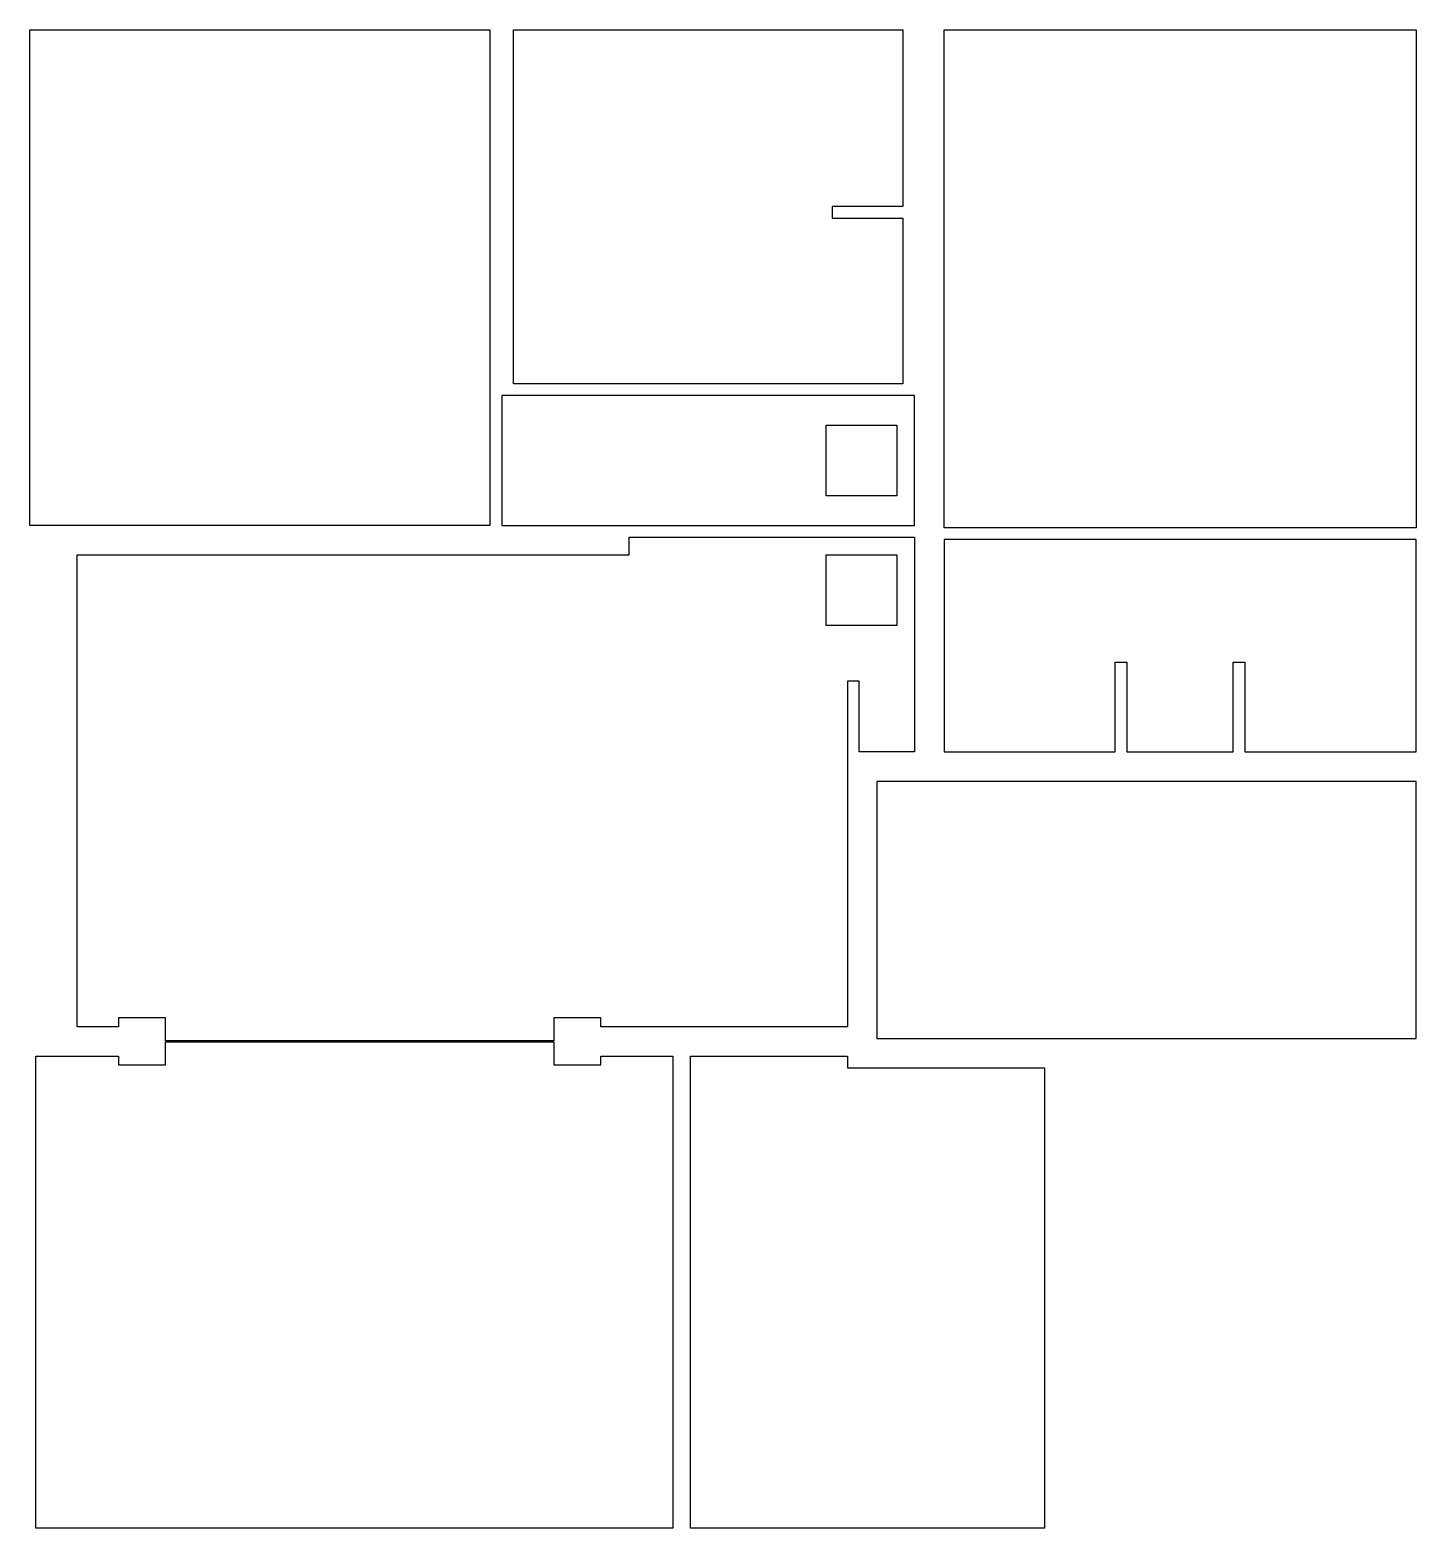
# Model space of a CAD drawing. Header units: metres. Extents: x 153.1 to 164.9, y 3.5 to 16.2.
import ezdxf

# ---------------------------------------------------------------- set-up
doc = ezdxf.new("R2010")
doc.units = ezdxf.units.M
doc.layers.add('AREE LEONARDO', color=5, linetype='Continuous')

msp = doc.modelspace()

# ---------------------------------------------------------------- linework, layer by layer
at = {"layer": 'AREE LEONARDO', "color": 5}
for points in [[(153.139, 16.178), (157.039, 16.178), (157.039, 11.978), (153.139, 11.978)], [(160.889, 16.178), (164.889, 16.178), (164.889, 11.958), (160.889, 11.958)], [(153.539, 11.728), (158.219, 11.728), (158.219, 11.878), (160.639, 11.878), (160.639, 10.058), (160.169, 10.058), (160.169, 10.658), (160.069, 10.658), (160.069, 7.728), (157.979, 7.728), (157.979, 7.803), (157.579, 7.803), (157.579, 7.607), (154.289, 7.607), (154.289, 7.803), (153.889, 7.803), (153.889, 7.728), (153.539, 7.728)], [(160.319, 7.628), (164.889, 7.628), (164.889, 9.808), (160.319, 9.808)], [(153.189, 7.478), (153.889, 7.478), (153.889, 7.406), (154.289, 7.406), (154.289, 7.601), (157.579, 7.601), (157.579, 7.406), (157.979, 7.406), (157.979, 7.478), (158.589, 7.478), (158.589, 3.478), (153.189, 3.478)]]:
    msp.add_lwpolyline(points, close=True, dxfattribs=at)
at = {"layer": 'AREE LEONARDO', "color": 3}
for points in [[(157.239, 16.178), (160.539, 16.178), (160.539, 14.683), (159.939, 14.683), (159.939, 14.583), (160.539, 14.583), (160.539, 13.178), (157.239, 13.178)], [(160.889, 11.858), (160.889, 10.058), (162.339, 10.058), (162.339, 10.818), (162.439, 10.818), (162.439, 10.058), (163.339, 10.058), (163.339, 10.818), (163.439, 10.818), (163.439, 10.058), (164.889, 10.058), (164.889, 11.858)], [(158.739, 3.478), (158.739, 7.478), (160.069, 7.478), (160.069, 7.378), (161.739, 7.378), (161.739, 3.478)]]:
    msp.add_lwpolyline(points, close=True, dxfattribs=at)
at = {"layer": 'AREE LEONARDO', "color": 6}
msp.add_lwpolyline([(157.139, 11.978), (160.639, 11.978), (160.639, 13.078), (157.139, 13.078)], close=True, dxfattribs=at)
at = {"layer": 'AREE LEONARDO', "color": 1}
for points in [[(159.889, 12.828), (160.489, 12.828), (160.489, 12.228), (159.889, 12.228)], [(159.889, 11.728), (160.489, 11.728), (160.489, 11.128), (159.889, 11.128)]]:
    msp.add_lwpolyline(points, close=True, dxfattribs=at)

doc.saveas('drawing.dxf')
